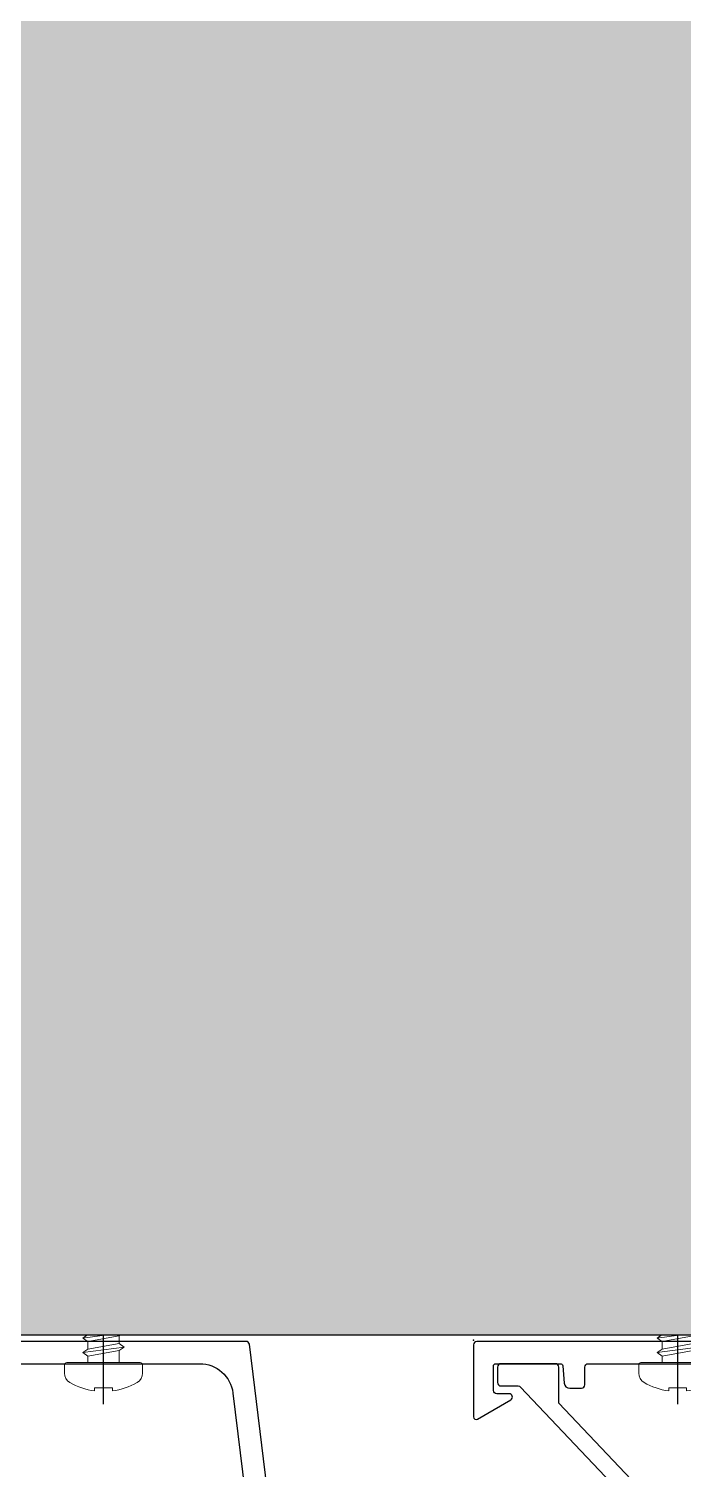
# Model space of a CAD drawing. Header units: millimetres. Extents: x 2519235 to 7246330, y 25937 to 201821.
# Drawn here: x 2744135.2 to 2744194, y 105383.6 to 105512.9 of the extents above; entities that cross this region are included whole.
import ezdxf

# ---------------------------------------------------------------- set-up
doc = ezdxf.new("R2010")
doc.units = ezdxf.units.MM
doc.set_wipeout_variables(frame=1)
doc.linetypes.add('CENTER', pattern=[50.800000000000004, 31.75, -6.35, 6.35, -6.35])
doc.linetypes.add('HIDDEN', pattern=[0.375, 0.25, -0.125])
for name, color, linetype in [('000 - STRUCTURE_STEEL_ACCESORIES_MAIN_COLOR_2', 7, 'Continuous'), ('000 - STRUCTURE_STEEL_ACCESORIES_WIPEOUT_', 7, 'Continuous'), ('010 - ASPG_ACCESSORIES_HATCH_', 7, 'Continuous'), ('010 - ASPG_ACCESSORIES_MAIN_COLOR_1', 7, 'Continuous'), ('010 - ASPG_ACCESSORIES_SUB_COLOR_1', 7, 'Continuous'), ('010 - ASPG_ACCESSORIES_SUB_COLOR_2', 7, 'Continuous'), ('010 - ASPG_ACCESSORIES_SYMBOL_', 7, 'Continuous'), ('010 - ASPG_ACCESSORIES_WIPEOUT_', 7, 'Continuous'), ('010 - ASPG_EXTR_DEF_SUB', 7, 'Continuous'), ('010 - ASPG_EXTR_MAIN_COLOR_2', 7, 'Continuous'), ('010 - ASPG_FASTERN_DEF_SUB', 7, 'Continuous'), ('010 - ASPG_FASTERN_MAIN_COLOR_1', 7, 'Continuous'), ('010 - ASPG_FASTERN_SUB_COLOR_2', 7, 'Continuous'), ('010 - ASPG_FASTERN_SUB_COLOR_3', 7, 'Continuous'), ('010 - ASPG_FLASHING_HATCH_', 7, 'Continuous'), ('010 - ASPG_FLASHING_MAIN_COLOR_4', 7, 'Continuous'), ('010 - ASPG_FLASHING_WIPEOUT_', 7, 'Continuous'), ('010 - ASPG_FRAMING_MAIN_COLOR_2', 7, 'Continuous'), ('010 - ASPG_FRAMING_SUB_COLOR_2', 7, 'Continuous'), ('010 - ASPG_FRAMING_WIPEOUT_', 7, 'Continuous'), ('Center Line', 7, 'CENTER'), ('Xref-PLAN-106.940$0$_PP-Dim', 7, 'Continuous')]:
    doc.layers.add(name, color=color, linetype=linetype)
doc.layers.add('SCREW', color=7, linetype='Continuous', lineweight=5)
pattern_1 = [(45, (68845973.91123614, -106253.6340706302), (-4.041115254481119, 4.041115254481119), []), (45, (68845976.60531414, -106253.6340706302), (-4.041115254481119, 4.041115254481119), [])]

# ---------------------------------------------------------------- blocks, each defined once
blk = doc.blocks.new('Xref-PLAN-106.940')
at = {"layer": 'Xref-PLAN-106.940$0$_PP-Dim', "color": 7}
for p, q in [((140694.1805612043, 10358.39471270935), (145669.1805612039, 10358.39471270935)), ((140694.1805612043, 10058.39471270935), (145669.1805612039, 10058.39471270935))]:
    blk.add_line(p, q, dxfattribs=at)
blk = doc.blocks.new('A$C6d15e31b')
at = {"color": 7}
blk.add_blockref('Xref-PLAN-106.940', (-135619.3374636862, -23258.39544955263), dxfattribs=at)
blk = doc.blocks.new('PZG35-9D5')
at = {"layer": 'Center Line', "color": 7}
blk.add_line((1.4210854715202e-14, 3.733653355866409), (1.4210854715202e-14, -10.53404386090006), dxfattribs=at)
at = {"layer": 'SCREW', "color": 7}
for p, q in [((-1.399999999999963, 2.842170943040401e-14), (-1.399999999999963, -1.090192378864657)), ((1.399999999999991, 0), (1.399999999999991, -0.5901923788647139)), ((-1.850000000000009, -1.399999999999977), (1.850000000000037, -0.8999999999999773)), ((-1.850000000000009, -1.399999999999977), (-1.399999999999963, -1.090192378864685)), ((-1.399999999999963, -1.090192378864685), (1.399999999999991, -0.5901923788646855)), ((-1.399999999999963, -1.709807621135297), (1.399999999999991, -1.209807621135297)), ((1.850000000000037, -0.8999999999999773), (1.399999999999991, -0.5901923788646855)), ((1.850000000000037, -0.8999999999999773), (1.399999999999991, -1.209807621135297)), ((1.399999999999991, -1.209807621135269), (1.399999999999991, -1.890192378864725)), ((-1.850000000000009, -1.399999999999977), (-1.399999999999963, -1.709807621135297)), ((-1.850000000000009, -2.699999999999989), (1.850000000000037, -2.199999999999989)), ((-1.850000000000009, -2.699999999999989), (-1.399999999999963, -2.390192378864697)), ((-1.399999999999963, -1.709807621135269), (-1.399999999999963, -2.390192378864697)), ((-1.399999999999963, -2.390192378864697), (1.399999999999991, -1.890192378864697)), ((-1.399999999999963, -3.009807621135309), (1.399999999999991, -2.509807621135309)), ((1.850000000000037, -2.199999999999989), (1.399999999999991, -1.890192378864697)), ((1.850000000000037, -2.199999999999989), (1.399999999999991, -2.509807621135309)), ((1.399999999999991, -2.50980762113528), (1.399999999999991, -3.190192378864708)), ((-1.850000000000009, -2.699999999999989), (-1.399999999999963, -3.009807621135309)), ((-1.850000000000009, -4), (-1.399999999999963, -3.690192378864708)), ((-1.399999999999963, -3.009807621135309), (-1.399999999999963, -3.690192378864708)), ((-1.399999999999963, -3.690192378864708), (-0.8446989986695002, -3.591031485769975)), ((0.5619885887190463, -3.339837273736322), (1.399999999999991, -3.190192378864708)), ((0.7141825614195483, -3.653488843051434), (1.850000000000037, -3.5)), ((0.7141825614195483, -3.932275020881832), (1.399999999999991, -3.80980762113532)), ((1.850000000000037, -3.5), (1.399999999999991, -3.190192378864708)), ((1.850000000000037, -3.5), (1.399999999999991, -3.80980762113532)), ((1.399999999999991, -3.809807621135349), (1.399999999999991, -4.490192378864691)), ((-1.850000000000009, -4), (-0.9911470940920566, -3.883938796498938)), ((-1.850000000000009, -4), (-1.399999999999963, -4.30980762113532)), ((-1.399999999999963, -4.30980762113532), (-1.184865735341859, -4.271390788160659)), ((-1.399999999999963, -4.309807621135349), (-1.399999999999963, -8.099999999999966)), ((0.7141825614195483, -4.612659778611231), (1.399999999999991, -4.49019237886472)), ((0.7141825614195483, -4.953488843051389), (1.850000000000037, -4.800000000000011)), ((0.7141825614195483, -5.232275020881843), (1.399999999999991, -5.109807621135332)), ((1.850000000000037, -4.800000000000011), (1.399999999999991, -4.49019237886472)), ((1.850000000000037, -4.800000000000011), (1.399999999999991, -5.109807621135332)), ((1.399999999999991, -5.109807621135332), (1.399999999999991, -8.099999999999966)), ((1.4210854715202e-14, -9.5), (-1.399999999999963, -8.099999999999966)), ((1.4210854715202e-14, -9.5), (1.399999999999991, -8.099999999999966))]:
    blk.add_line(p, q, dxfattribs=at)
blk.add_lwpolyline([(1.4210854715202e-14, -9.5), (0.7141825614195483, -5.232275020881843), (0.7141825614195483, -3.600899293750615, 0.4176573264866609), (0.4106596181599826, -3.300919979679151, 0.1081021898226624), (-0.8446989986694433, -3.591031485769975), (-1.399999999999991, -4.701675652739141)], format="xyb", dxfattribs=at)
blk = doc.blocks.new('*U2951')
at = {"layer": 'SCREW', "color": 7}
blk.add_lwpolyline([(3.026373332565058, 1.780836269555209, 0.09905967801670053), (0.7999999999999687, 2.546427498927414), (0.7999999999999687, 2.274284095813357), (-0.800000000000054, 2.274284095813357), (-0.800000000000054, 2.546427498927414, 0.09905967801670058), (-3.026373332565143, 1.780836269555209, 0.2665876613401604), (-3.500000000000043, 0.9556546004010897), (-3.500000000000043, 0.1999999999999886, 0.4142135623730938), (-3.300000000000054, 0), (3.299999999999997, 0, 0.4142135623731049), (3.499999999999986, 0.1999999999999886), (3.499999999999957, 0.9556546004010897, 0.2665876613401604)], format="xyb", close=True, dxfattribs=at)
blk.add_blockref('PZG35-9D5', (-1.4210854715202e-14, 0), dxfattribs=at)
blk = doc.blocks.new('*U2950')
at = {"color": 7}
blk.add_point((0, 0), dxfattribs=at)
at = {"layer": '010 - ASPG_ACCESSORIES_MAIN_COLOR_1', "color": 7}
blk.add_lwpolyline([(-39.69999999902211, -0.5999999995172398, 0.4142135623731156), (-39.99999999883585, -0.8999999995638059), (-39.99999999883585, -7.366962144914214, 0.5773502691897371), (-39.65044321701862, -7.568778847059366), (-36.64260295056738, -5.832201459393036, 0.7673269879794871), (-36.78520590183325, -5.299999999645297), (-37.89999999874271, -5.299999999645297, -0.4142135623735732), (-38.19999999902211, -4.999999999656938), (-38.19999999902211, -2.799999999587089, -0.4142135623730951), (-37.99999999883585, -2.59999999951724), (-32.18326623388566, -2.59999999951724, -0.3888787318530097), (-31.98402729420923, -2.782568851142787), (-31.8474567013327, -4.343577870872468, 0.3888787318530089), (-31.34935935237445, -4.799999999528882), (-30.29999999911524, -4.799999999528882, 0.4142135623732408), (-29.99999999883585, -4.499999999540523), (-29.99999999883585, -2.899999999505599, -0.4142135623731785), (-29.69999999902211, -2.59999999951724), (0.4107479506637901, -2.59999999951724, -0.3789692262628873), (3.38851808081381, -5.235465979035143), (7.952927200356498, -42.5207682372482, 0.4465929586642906), (11.6177961837966, -45.07649022702281, -0.4898018444424612), (16.07846395508386, -48.68238816667036), (16.06490363762714, -49.36225294566866, -0.1824796859550777), (15.80227640201338, -50.01801436272836, -0.2679491924113072), (15.32539491611533, -50.16829426406803, 1.122114645179816), (15.09990952932276, -52.3421093734276, 0.4050039718497206), (18.0645059288945, -49.40213623346681), (18.07806624681689, -48.72227145435209, 0.4898054953707174), (11.15966573380865, -43.12966807454978, -0.4465970485362636), (9.938031048281118, -42.27776159492242), (4.866356541635469, -0.8481197821154633, 0.3641755342157969), (4.570876519894227, -0.5999999995172398)], format="xyb", close=True, dxfattribs=at)
at = {"layer": '010 - ASPG_EXTR_DEF_SUB', "color": 7}
for p in [(-39.99999999883585, -0.4999999995172402), (43.44495566345738, -76.89999999944341), (43.44495566345738, -77.49999999954052)]:
    blk.add_point(p, dxfattribs=at)
at = {"layer": '010 - ASPG_EXTR_MAIN_COLOR_2', "color": 7}
blk.add_lwpolyline([(11.37409105408005, -48.15170148877115), (11.47245816211216, -47.43577758665815), (12.17779493960552, -47.55667202338264), (12.29266474000178, -46.78670596401826, -0.5355375090189683), (14.1918134491425, -49.16870282323253, 0.9915718169393263), (15.66379558271728, -49.57599316951273, 1.157025413028558), (8.792231505503878, -48.77291728999153, -0.6885576205791355), (8.274611146422103, -48.98797988444021), (-17.14292736421339, -22.16859813180672), (-32.34153279638849, -6.131750148785431), (-32.34153279638849, -2.899999981694054, 0.4143115081626392), (-32.64163311407901, -2.59999999951724), (-37.54163311352022, -2.59999999951724, 0.4141156188887998), (-37.84153278893791, -2.899999981635847), (-37.84153278893791, -4.299999988411218, 0.4142135623731781), (-37.54153279098682, -4.599999986478724), (-35.98884801496752, -4.599999986478724, -0.205894629290155), (-35.77110154624097, -4.693635078269653), (33.22969053988345, -77.49999999954052), (43.14495566324331, -77.49999999954052, 0.6681786376628355), (43.35708769806661, -76.98786796536915), (40.5215537941549, -74.1523340573247, 0.6681786381757795), (40.00942175951786, -74.36446609156592), (40.00942175951786, -75.99999999802712), (33.87471885257401, -75.99999999802712), (11.86384030175395, -52.7751643466243, -0.5583539238224016), (12.08261241135187, -51.95244935475676, 0.7662751832817146), (12.03674733010121, -50.39291741001107, -0.4385828234445206), (10.70630855322815, -48.05207626283555)], format="xyb", close=True, dxfattribs=at)
at = {"layer": 'SCREW', "color": 7, "rotation": 180}
for p in [(-21.64901723782532, -2.499999999924694), (-8.237076249206439, -2.499999999924694)]:
    blk.add_blockref('*U2951', p, dxfattribs=at)
blk = doc.blocks.new('*U2121')
at = {"color": 7}
blk.add_wipeout([(1304.0000000029859, 4.000000001341959), (60.00000000297587, 3.9999999999995453), (60.00000000297587, 69.2999999999995), (1304.0000000029859, 69.30000000134191)], dxfattribs=at).dxf.layer = '010 - ASPG_FRAMING_WIPEOUT_'
at = {"layer": '010 - ASPG_FRAMING_MAIN_COLOR_2', "color": 7}
blk.add_lwpolyline([(1274.00000000415, 69.30000000134247), (90.00000000181171, 69.3), (90.00000000181171, 6), (1274.00000000415, 6.00000000134246)], close=True, dxfattribs=at)
at = {"layer": '010 - ASPG_FRAMING_SUB_COLOR_2', "color": 7}
for points in [[(1304.000000002986, 4.00000000134246), (60.00000000297587, 4), (60.00000000297587, 69.3), (1304.000000002986, 69.30000000134247)], [(60.00000000297587, 2.000000000715772), (60.00000000297587, 4), (1304.000000002986, 4.00000000134246), (1304.000000002986, 2.000000002058233)]]:
    blk.add_lwpolyline(points, close=True, dxfattribs=at)
at = {"color": 7, "xscale": -1, "rotation": 180}
for p in [(1205.000000001812, 69.3), (1270.000000001812, 69.3)]:
    blk.add_blockref('*U2950', p, dxfattribs=at)
blk = doc.blocks.new('W-1-PP17-ENT1_REV02_20260416-153151_PP17_ENT1_ASPG_MAIN_UPPL')
at = {"color": 7, "xscale": -0.9999999999999998, "rotation": 179.9999999999999}
blk.add_blockref('*U2121', (8401, -13247.99999999907), dxfattribs=at)
blk = doc.blocks.new('*U3382')
at = {"layer": '010 - ASPG_ACCESSORIES_SUB_COLOR_2', "color": 7}
for p, q in [((-2.084999999999127, -1.547816335794778), (-2.084999999999127, 0)), ((2.084999999999013, -1.047816335789321), (2.084999999999127, 0)), ((-2.084999999999127, -1.547816335789321), (2.084999999999127, -1.047816335789321)), ((2.729999999999563, -1.399999999995998), (2.084999999999127, -1.047816335789321)), ((-2.729999999999563, -1.899999999995998), (2.729999999999563, -1.399999999995998)), ((-2.729999999999563, -1.899999999995998), (-2.084999999999127, -1.547816335789321)), ((-2.729999999999563, -1.899999999995998), (-2.084999999999127, -2.252183664200857)), ((-2.084999999999127, -2.252183664200857), (2.084999999999127, -1.752183664200857)), ((-2.084999999999013, -3.347816335790412), (-2.084999999999127, -2.252183664206314)), ((2.729999999999563, -1.399999999995998), (2.084999999999127, -1.752183664200857)), ((2.084999999999013, -2.847816335790412), (2.0849999999989, -1.752183664201084)), ((-2.729999999999563, -3.69999999999709), (2.729999999999563, -3.19999999999709)), ((-2.729999999999563, -3.69999999999709), (-2.084999999999127, -3.347816335790412)), ((-2.729999999999563, -3.69999999999709), (-2.084999999999127, -4.052183664201948)), ((-2.084999999999127, -3.347816335790412), (2.084999999999127, -2.847816335790412)), ((-2.084999999999127, -4.052183664201948), (2.084999999999127, -3.552183664201948)), ((2.729999999999563, -3.19999999999709), (2.084999999999127, -2.847816335790412)), ((2.729999999999563, -3.19999999999709), (2.084999999999127, -3.552183664201948)), ((2.084999999999241, -4.647816335791504), (2.084999999999241, -3.552183664201948)), ((-2.729999999999563, -5.499999999998181), (2.729999999999563, -4.999999999998181)), ((-2.729999999999563, -5.499999999998181), (2.729999999999563, -4.999999999998181)), ((-2.729999999999563, -5.499999999998181), (-2.084999999999127, -5.147816335791504)), ((-2.729999999999563, -5.499999999998181), (-2.084999999999127, -5.147816335791504)), ((-2.0849999999989, -5.147816335791504), (-2.084999999999013, -4.052183664201948)), ((-2.084999999999127, -5.147816335791504), (2.084999999999127, -4.647816335791504)), ((-2.084999999999127, -5.147816335791504), (2.084999999999127, -4.647816335791504)), ((2.729999999999563, -4.999999999998181), (2.084999999999127, -4.647816335791504)), ((2.729999999999563, -4.999999999998181), (2.084999999999127, -4.647816335791504)), ((2.729999999999563, -4.999999999998181), (2.084999999999127, -5.352183664203039)), ((2.729999999999563, -4.999999999998181), (2.084999999999127, -5.352183664203039)), ((-2.729999999999563, -5.499999999998181), (-2.084999999999127, -5.852183664203039)), ((-2.729999999999563, -5.499999999998181), (-2.084999999999127, -5.852183664203039)), ((-2.084999999999127, -5.852183664203039), (2.084999999999127, -5.352183664203039)), ((-2.084999999999127, -5.852183664203039), (2.084999999999127, -5.352183664203039)), ((-2.084999999999127, -6.947816335792595), (-2.0849999999989, -5.852183664203039)), ((-2.084999999999127, -6.947816335792595), (-2.084999999999127, -5.852183664203039)), ((-2.084999999999127, -6.947816335792595), (2.084999999999127, -6.447816335792595)), ((2.084999999999127, -6.447816335792595), (2.084999999999127, -5.352183664203039)), ((2.084999999999127, -6.447816335792595), (2.084999999999241, -5.352183664203039)), ((2.729999999999563, -6.799999999999272), (2.084999999999127, -6.447816335792595)), ((-2.729999999999563, -7.299999999999272), (2.729999999999563, -6.799999999999272)), ((-2.729999999999563, -7.299999999999272), (-2.084999999999127, -6.947816335792595)), ((-2.729999999999563, -7.299999999999272), (-2.084999999999127, -7.652183664204131)), ((-2.084999999999127, -7.652183664204131), (2.084999999999127, -7.152183664204131)), ((-2.084999999999127, -8.747816335793686), (-2.084999999999127, -7.652183664204131)), ((2.729999999999563, -6.799999999999272), (2.084999999999127, -7.152183664204131)), ((2.084999999999127, -8.247816335793686), (2.084999999999127, -7.152183664204131)), ((-2.729999999999563, -9.099999999998545), (-2.084999999999127, -8.747816335793686)), ((-2.729999999999563, -9.099999999998545), (-1.568355612604137, -8.982641209644498)), ((-2.084999999999127, -8.747816335793686), (-1.064489079482883, -8.605286877620529)), ((0.4333070988686814, -8.43729858455481), (2.084999999999127, -8.247816335793686)), ((0.7141825614198751, -8.775605983184505), (2.729999999999563, -8.599999999998545)), ((0.7141825614198751, -9.102437496409038), (2.084999999999127, -8.952183664205222)), ((2.729999999999563, -8.599999999998545), (2.084999999999127, -8.247816335793686)), ((2.729999999999563, -8.599999999998545), (2.084999999999127, -8.952183664205222)), ((2.084999999999127, -10.04781633579296), (2.084999999999127, -8.952183664205222)), ((-2.729999999999563, -9.099999999998545), (-2.084999999999127, -9.452183664205222)), ((-2.084999999999127, -9.452183664205222), (-1.629698446698967, -9.388594061787444)), ((-2.084999999999127, -10.54781633579296), (-2.084999999999127, -9.452183664205222)), ((0.7141825614198751, -10.20507654483481), (2.084999999999127, -10.04781633579296)), ((2.729999999999563, -10.39999999999964), (2.084999999999127, -10.04781633579296)), ((-2.729999999999563, -10.89999999999964), (-2.084999999999127, -10.54781633579296)), ((-2.729999999999563, -10.89999999999964), (-1.844567201240352, -10.81054635710279)), ((-2.729999999999563, -10.89999999999964), (-2.084999999999127, -11.25218366420449)), ((-2.084999999999127, -10.54781633579296), (-1.798826981090315, -10.50784803706301)), ((-2.084999999999127, -11.25218366420449), (-1.907557413303948, -11.22740118002912)), ((-2.084999999999127, -12.40167565273805), (-2.084999999999127, -11.25218366420449)), ((0.7141825614198751, -10.57560598318378), (2.729999999999563, -10.39999999999964)), ((0.7141825614198751, -10.90243749640831), (2.084999999999127, -10.75218366420449)), ((2.729999999999563, -10.39999999999964), (2.084999999999127, -10.75218366420449)), ((2.084999999999127, -10.75218366420449), (2.084999999999127, -15.59999999999854)), ((-2.084999999999127, -12.40167565273805), (-2.084999999999127, -15.59999999999854)), ((0, -17.19999999999891), (-2.084999999999127, -15.59999999999854)), ((0, -17.19999999999891), (2.084999999999127, -15.59999999999854))]:
    blk.add_line(p, q, dxfattribs=at)
blk.add_lwpolyline([(0, -17.19999999999891), (0.7141825614198751, -11.45704931750151), (0.7141825614198751, -8.736688384093213, 0.4176573264866609), (0.4106596181591158, -8.436709070021607, 0.07099332720072511), (-1.529698998669119, -8.726820576112004), (-2.084999999999127, -12.40167565273805)], format="xyb", dxfattribs=at)
at = {"layer": '010 - ASPG_ACCESSORIES_SYMBOL_', "color": 7, "linetype": 'CENTER'}
blk.add_line((0, 6.142561988594025), (0, -18.19999999999891), dxfattribs=at)
at = {"layer": '010 - ASPG_FASTERN_MAIN_COLOR_1', "color": 7}
for p, q in [((3.127500000000509, 5.450000000000728), (-3.127500000000509, 5.450000000000728)), ((-4.170000000000073, 5.049999999999272), (-4.170000000000073, 1.200000000000728)), ((-2.084999999999127, 5.049999999999272), (-2.084999999999127, 1.200000000000728)), ((2.084999999999127, 5.049999999999272), (2.084999999999127, 1.200000000000728)), ((4.170000000000073, 5.049999999999272), (4.170000000000073, 1.200000000000728)), ((-5.5, 0.5499999999992724), (-5.5, 0)), ((5.5, 0), (-5.5, 0)), ((-5.200000000000728, 0.8500000000003638), (-4.170000000000073, 1.200000000000728)), ((5.200000000000728, 0.8500000000003638), (-5.200000000000728, 0.8500000000003638)), ((4.170000000000073, 1.200000000000728), (-4.170000000000073, 1.200000000000728)), ((-2.57630675031578, 0.8500000000003638), (-2.084999999999127, 1.200000000000728)), ((2.44630675031658, 0.8500000000003638), (2.084999999999127, 1.200000000000728)), ((5.200000000000728, 0.8500000000003638), (4.170000000000073, 1.200000000000728)), ((5.5, 0.5499999999992724), (5.5, 0))]:
    blk.add_line(p, q, dxfattribs=at)
for centre, radius, start, end in [((-3.127500000000509, 3.891492187500262), 1.55850781249987, 48.01707852331997, 131.98292147668), ((0, -0.1840312499989523), 5.634031249999114, 68.2799117114248, 111.7200882885752), ((3.127500000000509, 3.891492187500262), 1.558507812499965, 48.01707852331997, 131.98292147668), ((-5.200000000000728, 0.5499999999992724), 0.3, 90, 180), ((5.200000000000728, 0.5499999999992724), 0.3, 0, 90)]:
    blk.add_arc(centre, radius, start, end, dxfattribs=at)
blk = doc.blocks.new('G$C7D677D58')
at = {"layer": '010 - ASPG_FASTERN_MAIN_COLOR_1'}
h = blk.add_hatch(dxfattribs=at)
h.set_pattern_fill('ANSI35', scale=0.02, angle=280.6768409131589, style=0)
h.set_pattern_definition([(145.6768409131589, (67.45353497568851, -13.09426057516771), (0.00281929956869494, 0.00412935224241727), []), (145.6768409131589, (67.45006064978782, -13.09491560150343), (0.00281929956869494, 0.00412935224241727), [0.006249999999999968, -0.001249999999999992, 0, -0.001249999999999992])])
h.paths.add_polyline_path([(0.02989179726182556, 0.01545000000078289), (0.02447319464567954, 0.01545000000078289), (0.02447319464567954, 0.0005500000004303729), (0.02989179726182556, 0.0005500000004303729)])
at = {"layer": '010 - ASPG_FASTERN_DEF_SUB', "color": 7, "ltscale": 0.1}
blk.add_line((0.03829179726176335, 0.007999999999924512), (0, 0.007999999999924512, -2.806346833239134e-06), dxfattribs=at)
at = {"layer": '010 - ASPG_FASTERN_MAIN_COLOR_1', "color": 7}
for p, q in [((0.01327319464712673, 0, -2.806346833239134e-06), (0.01327319464712673, 0.01599999999996271, -2.806346833239134e-06)), ((0.01327319464712673, 0.01599999999996271, -2.806346833239134e-06), (0.01447319464705288, 0.01599999999996271, -2.806346833239134e-06)), ((0.01447319464705288, 0.01599999999996271, -2.806346833239134e-06), (0.01447319464705288, 0, -2.806346833239134e-06)), ((0.02989179726182556, 0), (0.02989179726182556, 0.01599999999996271)), ((0.02989179726182556, 0.01599999999996271), (0.03109179726175171, 0.01599999999996271)), ((0.03109179726175171, 0.01599999999996271), (0.03109179726175171, 0)), ((0.01247319464710017, 0.01492820323028354, -2.806346833239134e-06), (0.007673194646940829, 0.01492820323028354, -2.806346833239134e-06)), ((0.03109179726175171, 0.001071796769679167), (0.03109179726175171, 0.01492820323028354)), ((0.03589179726191105, 0.01492820323028354), (0.03109179726175171, 0.01492820323028354)), ((0.006873194647141645, 0.002803847577297347, -2.806346833239134e-06), (0.006873194647141645, 0.01319615242266536, -2.806346833239134e-06)), ((0.01327319464712673, 0.002803847577297347, -2.806346833239134e-06), (0.01327319464712673, 0.01319615242266536, -2.806346833239134e-06)), ((0.03669179726193761, 0.002803847577297347), (0.03669179726193761, 0.01319615242266536)), ((0.002400000000079672, 0.01199999999994361, -2.806346833239134e-06), (0.001600000000053114, 0.01119999999991705, -2.806346833239134e-06)), ((0.006873194647141645, 0.01199999999994361, -2.806346833239134e-06), (0.002400000000079672, 0.01199999999994361, -2.806346833239134e-06)), ((0.001600000000053114, 0.00479999999993197, -2.806346833239134e-06), (0.001600000000053114, 0.01119999999991705, -2.806346833239134e-06)), ((0.006873194647141645, 0.01119999999991705, -2.806346833239134e-06), (0.001600000000053114, 0.01119999999991705, -2.806346833239134e-06)), ((0.01247319464710017, 0.01146410161504718, -2.806346833239134e-06), (0.007673194646940829, 0.01146410161504718, -2.806346833239134e-06)), ((0.03589179726191105, 0.01146410161504718), (0.03109179726175171, 0.01146410161504718)), ((0.006873194647141645, 0.00479999999993197, -2.806346833239134e-06), (0.001600000000053114, 0.00479999999993197, -2.806346833239134e-06)), ((0.002400000000079672, 0.003999999999905413, -2.806346833239134e-06), (0.001600000000053114, 0.00479999999993197, -2.806346833239134e-06)), ((0.006873194647141645, 0.003999999999905413, -2.806346833239134e-06), (0.002400000000079672, 0.003999999999905413, -2.806346833239134e-06)), ((0.01247319464710017, 0.00453589838480184, -2.806346833239134e-06), (0.007673194646940829, 0.00453589838480184, -2.806346833239134e-06)), ((0.03589179726191105, 0.00453589838480184), (0.03109179726175171, 0.00453589838480184)), ((0.01247319464710017, 0.001071796769679167, -2.806346833239134e-06), (0.007673194646940829, 0.001071796769679167, -2.806346833239134e-06)), ((0.01447319464705288, 0, -2.806346833239134e-06), (0.01327319464712673, 0, -2.806346833239134e-06)), ((0.03109179726175171, 0), (0.02989179726182556, 0)), ((0.03589179726191105, 0.001071796769679167), (0.03109179726175171, 0.001071796769679167))]:
    blk.add_line(p, q, dxfattribs=at)
at = {"layer": '010 - ASPG_FASTERN_MAIN_COLOR_1', "color": 7, "elevation": -2.806346833239134e-06}
for points in [[(0.007673194646940829, 0.01492820323028354, 0.4618802153516978), (0.007673194646940829, 0.01146410161504718, 0.2309401076757868), (0.007673194646940829, 0.00453589838480184, 0.461880215351701), (0.007673194646940829, 0.001071796769679167)], [(0.01247319464710017, 0.01492820323028354, -0.4618802153516978), (0.01247319464710017, 0.01146410161504718, -0.2309401076757868), (0.01247319464710017, 0.00453589838480184, -0.461880215351701), (0.01247319464710017, 0.001071796769679167)], [(0.03589179726191105, 0.01492820323028354, -0.4618802153516978), (0.03589179726191105, 0.01146410161504718, -0.2309401076757868), (0.03589179726191105, 0.00453589838480184, -0.4618802153517009), (0.03589179726191105, 0.001071796769679167)]]:
    blk.add_lwpolyline(points, format="xyb", dxfattribs=at)
at = {"layer": '010 - ASPG_FASTERN_MAIN_COLOR_1', "color": 7}
blk.add_lwpolyline([(0.02989179726182556, 0.01545000000078289), (0.02447319464567954, 0.01545000000078289), (0.02447319464567954, 0.0005500000004303729), (0.02989179726182556, 0.0005500000004303729)], close=True, dxfattribs=at)
at = {"layer": '010 - ASPG_FASTERN_SUB_COLOR_2', "color": 7, "linetype": 'HIDDEN'}
for p, q in [((0.02989179726182556, 0.01199999999994361), (0.01447319464705288, 0.01199999999994361, -2.806346833239134e-06)), ((0.02989179726182556, 0.01119999999991705), (0.01447319464705288, 0.01119999999991705, -2.806346833239134e-06)), ((0.02989179726182556, 0.00479999999993197), (0.01447319464705288, 0.00479999999993197, -2.806346833239134e-06)), ((0.02989179726182556, 0.003999999999905413), (0.01447319464705288, 0.003999999999905413, -2.806346833239134e-06))]:
    blk.add_line(p, q, dxfattribs=at)
blk = doc.blocks.new('010 - ASPG_ACCESSORIES_BRACKET_FOR_FRAME_TYPE-1_CUT-VIEW')
at = {"color": 7}
blk.add_wipeout([(4.656612873077393e-10, 25.00000000008731), (4.656612873077393e-10, 1.8189894035458565e-12), (40, 1.8189894035458565e-12), (40, 3.000000000153044), (3.0000000003213074, 3.000000000153044), (3.0000000003213074, 25.00000000008731)], dxfattribs=at).dxf.layer = '010 - ASPG_ACCESSORIES_WIPEOUT_'
at = {"layer": '010 - ASPG_ACCESSORIES_HATCH_'}
h = blk.add_hatch(dxfattribs=at)
h.set_pattern_fill('ANSI32', scale=0.03)
h.set_pattern_definition(pattern_1)
h.paths.add_polyline_path([(1.452183664310724, 16.08500000019558), (1.100000000093132, 16.73000000005413), (0.7478163363412023, 16.08500000019558), (4.656612873077393e-10, 16.08500000019558), (4.656612873077393e-10, 25.00000000008731), (3.000000000465661, 25.00000000008731), (2.9848025678657, 16.08500000019558)])
h = blk.add_hatch(dxfattribs=at)
h.set_pattern_fill('ANSI32', scale=0.03)
h.set_pattern_definition(pattern_1)
h.paths.add_polyline_path([(4.656612873077393e-10, 0), (4.656612873077393e-10, 11.78062006374239), (0.1825785292312503, 11.91500000003725), (1.247816335875541, 11.91500000003725), (1.600000000558794, 11.27000000019325), (1.952183664776385, 11.91500000003725), (3.000000000465661, 11.9150000000518), (3.000000000465661, 3.000000000160071), (19.70000000018626, 3.000000000043656), (19.70000000018626, 1.164153218269348e-10)])
h = blk.add_hatch(dxfattribs=at)
h.set_pattern_fill('ANSI32', scale=0.03)
h.set_pattern_definition(pattern_1)
h.paths.add_polyline_path([(28.70000000018626, 1.164153218269348e-10), (28.70000000018626, 3.000000000043656), (40, 3.000000000160071), (40, 0)])
at = {"layer": '010 - ASPG_ACCESSORIES_MAIN_COLOR_1', "color": 7}
blk.add_lwpolyline([(4.656612873077393e-10, 25.00000000008731), (4.656612873077393e-10, 0), (40, 0), (40, 3.000000000160071), (3.000000000465661, 3.000000000160071), (3.000000000465661, 25.00000000008731)], close=True, dxfattribs=at)
at = {"layer": '010 - ASPG_ACCESSORIES_SUB_COLOR_1', "color": 7}
for points in [[(1.452183664310724, 16.08500000019558), (1.100000000093132, 16.73000000005413), (0.7478163363412023, 16.08500000019558), (4.656612873077393e-10, 16.08500000019558), (4.656612873077393e-10, 25.00000000008731), (3.000000000465661, 25.00000000008731), (2.9848025678657, 16.08500000019558)], [(4.656612873077393e-10, 0), (4.656612873077393e-10, 11.78062006374239), (0.1825785292312503, 11.91500000003725), (1.247816335875541, 11.91500000003725), (1.600000000558794, 11.27000000019325), (1.952183664776385, 11.91500000003725), (3.000000000465661, 11.9150000000518), (3.000000000465661, 3.000000000160071), (19.70000000018626, 3.000000000043656), (19.70000000018626, 1.164153218269348e-10)], [(28.70000000018626, 1.164153218269348e-10), (28.70000000018626, 3.000000000043656), (40, 3.000000000160071), (40, 0)]]:
    blk.add_lwpolyline(points, close=True, dxfattribs=at)
blk = doc.blocks.new('G$CF155826C')
at = {"layer": '010 - ASPG_FASTERN_DEF_SUB', "color": 7, "ltscale": 0.1}
blk.add_line((0, 0.007999999999924512), (0.03829179726176335, 0.007999999999924512, -2.806346833239134e-06), dxfattribs=at)
at = {"layer": '010 - ASPG_FASTERN_MAIN_COLOR_1', "color": 7}
for p, q in [((0.007200000000011642, 0.01599999999996271), (0.007200000000011642, 0)), ((0.00839999999993779, 0.01599999999996271), (0.007200000000011642, 0.01599999999996271)), ((0.00839999999993779, 0), (0.00839999999993779, 0.01599999999996271)), ((0.02381860261471047, 0.01599999999996271, -2.806346833239134e-06), (0.02381860261471047, 0, -2.806346833239134e-06)), ((0.02501860261463662, 0.01599999999996271, -2.806346833239134e-06), (0.02381860261471047, 0.01599999999996271, -2.806346833239134e-06)), ((0.02501860261463662, 0, -2.806346833239134e-06), (0.02501860261463662, 0.01599999999996271, -2.806346833239134e-06)), ((0.002399999999852298, 0.01492820323028354), (0.007200000000011642, 0.01492820323028354)), ((0.007200000000011642, 0.001071796769679167), (0.007200000000011642, 0.01492820323028354)), ((0.02581860261466318, 0.01492820323028354, -2.806346833239134e-06), (0.03061860261482252, 0.01492820323028354, -2.806346833239134e-06)), ((0.001599999999825741, 0.002803847577297347), (0.001599999999825741, 0.01319615242266536)), ((0.02501860261463662, 0.002803847577297347, -2.806346833239134e-06), (0.02501860261463662, 0.01319615242266536, -2.806346833239134e-06)), ((0.0314186026146217, 0.002803847577297347, -2.806346833239134e-06), (0.0314186026146217, 0.01319615242266536, -2.806346833239134e-06)), ((0.0314186026146217, 0.01199999999994361, -2.806346833239134e-06), (0.03589179726168368, 0.01199999999994361, -2.806346833239134e-06)), ((0.03589179726168368, 0.01199999999994361, -2.806346833239134e-06), (0.03669179726171024, 0.01119999999991705, -2.806346833239134e-06)), ((0.002399999999852298, 0.01146410161504718), (0.007200000000011642, 0.01146410161504718)), ((0.02581860261466318, 0.01146410161504718, -2.806346833239134e-06), (0.03061860261482252, 0.01146410161504718, -2.806346833239134e-06)), ((0.0314186026146217, 0.01119999999991705, -2.806346833239134e-06), (0.03669179726171024, 0.01119999999991705, -2.806346833239134e-06)), ((0.03669179726171024, 0.00479999999993197, -2.806346833239134e-06), (0.03669179726171024, 0.01119999999991705, -2.806346833239134e-06)), ((0.002399999999852298, 0.00453589838480184), (0.007200000000011642, 0.00453589838480184)), ((0.02581860261466318, 0.00453589838480184, -2.806346833239134e-06), (0.03061860261482252, 0.00453589838480184, -2.806346833239134e-06)), ((0.0314186026146217, 0.00479999999993197, -2.806346833239134e-06), (0.03669179726171024, 0.00479999999993197, -2.806346833239134e-06)), ((0.0314186026146217, 0.003999999999905413, -2.806346833239134e-06), (0.03589179726168368, 0.003999999999905413, -2.806346833239134e-06)), ((0.03589179726168368, 0.003999999999905413, -2.806346833239134e-06), (0.03669179726171024, 0.00479999999993197, -2.806346833239134e-06)), ((0.002399999999852298, 0.001071796769679167), (0.007200000000011642, 0.001071796769679167)), ((0.007200000000011642, 0), (0.00839999999993779, 0)), ((0.02381860261471047, 0, -2.806346833239134e-06), (0.02501860261463662, 0, -2.806346833239134e-06)), ((0.02581860261466318, 0.001071796769679167, -2.806346833239134e-06), (0.03061860261482252, 0.001071796769679167, -2.806346833239134e-06))]:
    blk.add_line(p, q, dxfattribs=at)
at = {"layer": '010 - ASPG_FASTERN_MAIN_COLOR_1', "color": 7, "elevation": -2.806346833239134e-06}
for points in [[(0.002399999999852298, 0.01492820323028354, 0.4618802153516978), (0.002399999999852298, 0.01146410161504718, 0.2309401076757868), (0.002399999999852298, 0.00453589838480184, 0.4618802153517009), (0.002399999999852298, 0.001071796769679167)], [(0.02581860261466318, 0.01492820323028354, 0.4618802153516978), (0.02581860261466318, 0.01146410161504718, 0.2309401076757868), (0.02581860261466318, 0.00453589838480184, 0.461880215351701), (0.02581860261466318, 0.001071796769679167)], [(0.03061860261482252, 0.01492820323028354, -0.4618802153516978), (0.03061860261482252, 0.01146410161504718, -0.2309401076757868), (0.03061860261482252, 0.00453589838480184, -0.461880215351701), (0.03061860261482252, 0.001071796769679167)]]:
    blk.add_lwpolyline(points, format="xyb", dxfattribs=at)
at = {"layer": '010 - ASPG_FASTERN_SUB_COLOR_3', "color": 7, "linetype": 'HIDDEN'}
for p, q in [((0.00839999999993779, 0.01199999999994361), (0.02381860261471047, 0.01199999999994361, -2.806346833239134e-06)), ((0.00839999999993779, 0.01119999999991705), (0.02381860261471047, 0.01119999999991705, -2.806346833239134e-06)), ((0.00839999999993779, 0.00479999999993197), (0.02381860261471047, 0.00479999999993197, -2.806346833239134e-06)), ((0.00839999999993779, 0.003999999999905413), (0.02381860261471047, 0.003999999999905413, -2.806346833239134e-06))]:
    blk.add_line(p, q, dxfattribs=at)
blk = doc.blocks.new('*U2120')
at = {"color": 7, "xscale": -1, "rotation": 270}
blk.add_blockref('*U3382', (3, 10.99999999995634), dxfattribs=at)
at = {"color": 7}
blk.add_wipeout([(50.07505922555445, 75.00000000008585), (50.075059225554455, 29.999999999649287), (5.075059225549907, 29.999999999649276), (5.075059225549907, 25.00000000008583), (55.07505922554991, 25.00000000008584), (55.0750592255499, 75.00000000008585)], dxfattribs=at).dxf.layer = '000 - STRUCTURE_STEEL_ACCESORIES_WIPEOUT_'
at = {"layer": '010 - ASPG_ACCESSORIES_HATCH_'}
h = blk.add_hatch(dxfattribs=at)
h.set_pattern_fill('ANSI32', scale=0.03, angle=-90.00000000000001)
h.set_pattern_definition([(315, (-106127.4142143147, -14494238.67851865), (1.01027881362028, 1.01027881362028), []), (315, (-106127.4142143147, -14494239.35203815), (1.01027881362028, 1.01027881362028), [])])
h.paths.add_polyline_path([(50.07505922554991, 75.00000000008583), (50.07505922554991, 30.00000000008583), (5.075059225549907, 30.00000000008583), (5.075059225549907, 25.00000000008583), (55.07505922554991, 25.00000000008583), (55.07505922554991, 75.00000000008583)])
at = {"layer": '000 - STRUCTURE_STEEL_ACCESORIES_MAIN_COLOR_2', "color": 7}
blk.add_lwpolyline([(50.07505922554991, 75.00000000008583), (50.07505922554991, 30.00000000008583), (5.075059225549907, 30.00000000008583), (5.075059225549907, 25.00000000008583), (55.07505922554991, 25.00000000008583), (55.07505922554991, 75.00000000008583)], close=True, dxfattribs=at)
at = {"color": 7, "xscale": -1000, "yscale": 1000, "zscale": 1000}
for name, p, rotation in [('G$CF155826C', (41.67505922561212, 60.50000000006719), 180), ('G$C7D677D58', (32.1999999997206, 46.47319464563043, 0.001403173416619567), 90)]:
    blk.add_blockref(name, p, dxfattribs=dict(at, rotation=rotation))
at = {"color": 7, "xscale": -1, "rotation": 180}
blk.add_blockref('010 - ASPG_ACCESSORIES_BRACKET_FOR_FRAME_TYPE-1_CUT-VIEW', (-4.656612873077393e-10, 25.00000000008731), dxfattribs=at)
blk = doc.blocks.new('*U2955')
at = {"color": 7}
blk.add_wipeout([(0, 69.29999999994789), (1528.5430975178397, 69.29999999985239), (1649.8430975180727, -52.00000000009277), (0, -51.99999999999727)], dxfattribs=at).dxf.layer = '010 - ASPG_FLASHING_WIPEOUT_'
at = {"layer": '010 - ASPG_FLASHING_HATCH_'}
h = blk.add_hatch(dxfattribs=at)
h.set_pattern_fill('DOTS', scale=0.1)
h.set_pattern_definition([(0, (0, 0), (3.96875, 7.9375), [0, -7.9375])])
h.paths.add_polyline_path([(-2.8421709430404e-14, 69.29999999999998), (1528.543097518018, 69.2999999999051), (1649.843097518251, -52.0000000000949), (3.155443620884047e-30, -52.00000000000001)])
at = {"layer": '010 - ASPG_FLASHING_MAIN_COLOR_4', "color": 7}
blk.add_lwpolyline([(-2.8421709430404e-14, 69.29999999999998), (1528.543097518018, 69.2999999999051), (1649.843097518251, -52.0000000000949), (3.155443620884047e-30, -52.00000000000001)], close=True, dxfattribs=at)
blk = doc.blocks.new('W-1-PP17-ENT1_REV03_20260621-000232_LOPF_FLASHING')
at = {"color": 7, "xscale": -1, "rotation": 180}
blk.add_blockref('*U2955', (8401, -13247.99999999907), dxfattribs=at)

msp = doc.modelspace()

# ---------------------------------------------------------------- block references
at = {"color": 7}
msp.add_blockref('A$C6d15e31b', (2734544.160699638, 118712.9420134598), dxfattribs=at)

# ---------------------------------------------------------------- next in the draw order: block references
at = {"color": 7, "rotation": 90}
msp.add_blockref('*U2120', (2744234.160699637, 105462.9420134587), dxfattribs=at)

# ---------------------------------------------------------------- next in the draw order: block references
msp.add_blockref('*U2120', (2744234.160699637, 105462.9420134587), dxfattribs=at)

# ---------------------------------------------------------------- next in the draw order: block references
at = {"color": 7}
msp.add_blockref('W-1-PP17-ENT1_REV02_20260416-153151_PP17_ENT1_ASPG_MAIN_UPPL', (2734544.160699638, 118712.9420134598), dxfattribs=at)

# ---------------------------------------------------------------- next in the draw order: block references
msp.add_blockref('W-1-PP17-ENT1_REV03_20260621-000232_LOPF_FLASHING', (2734544.160699638, 118712.9420134598), dxfattribs=at)

doc.saveas('drawing.dxf')
